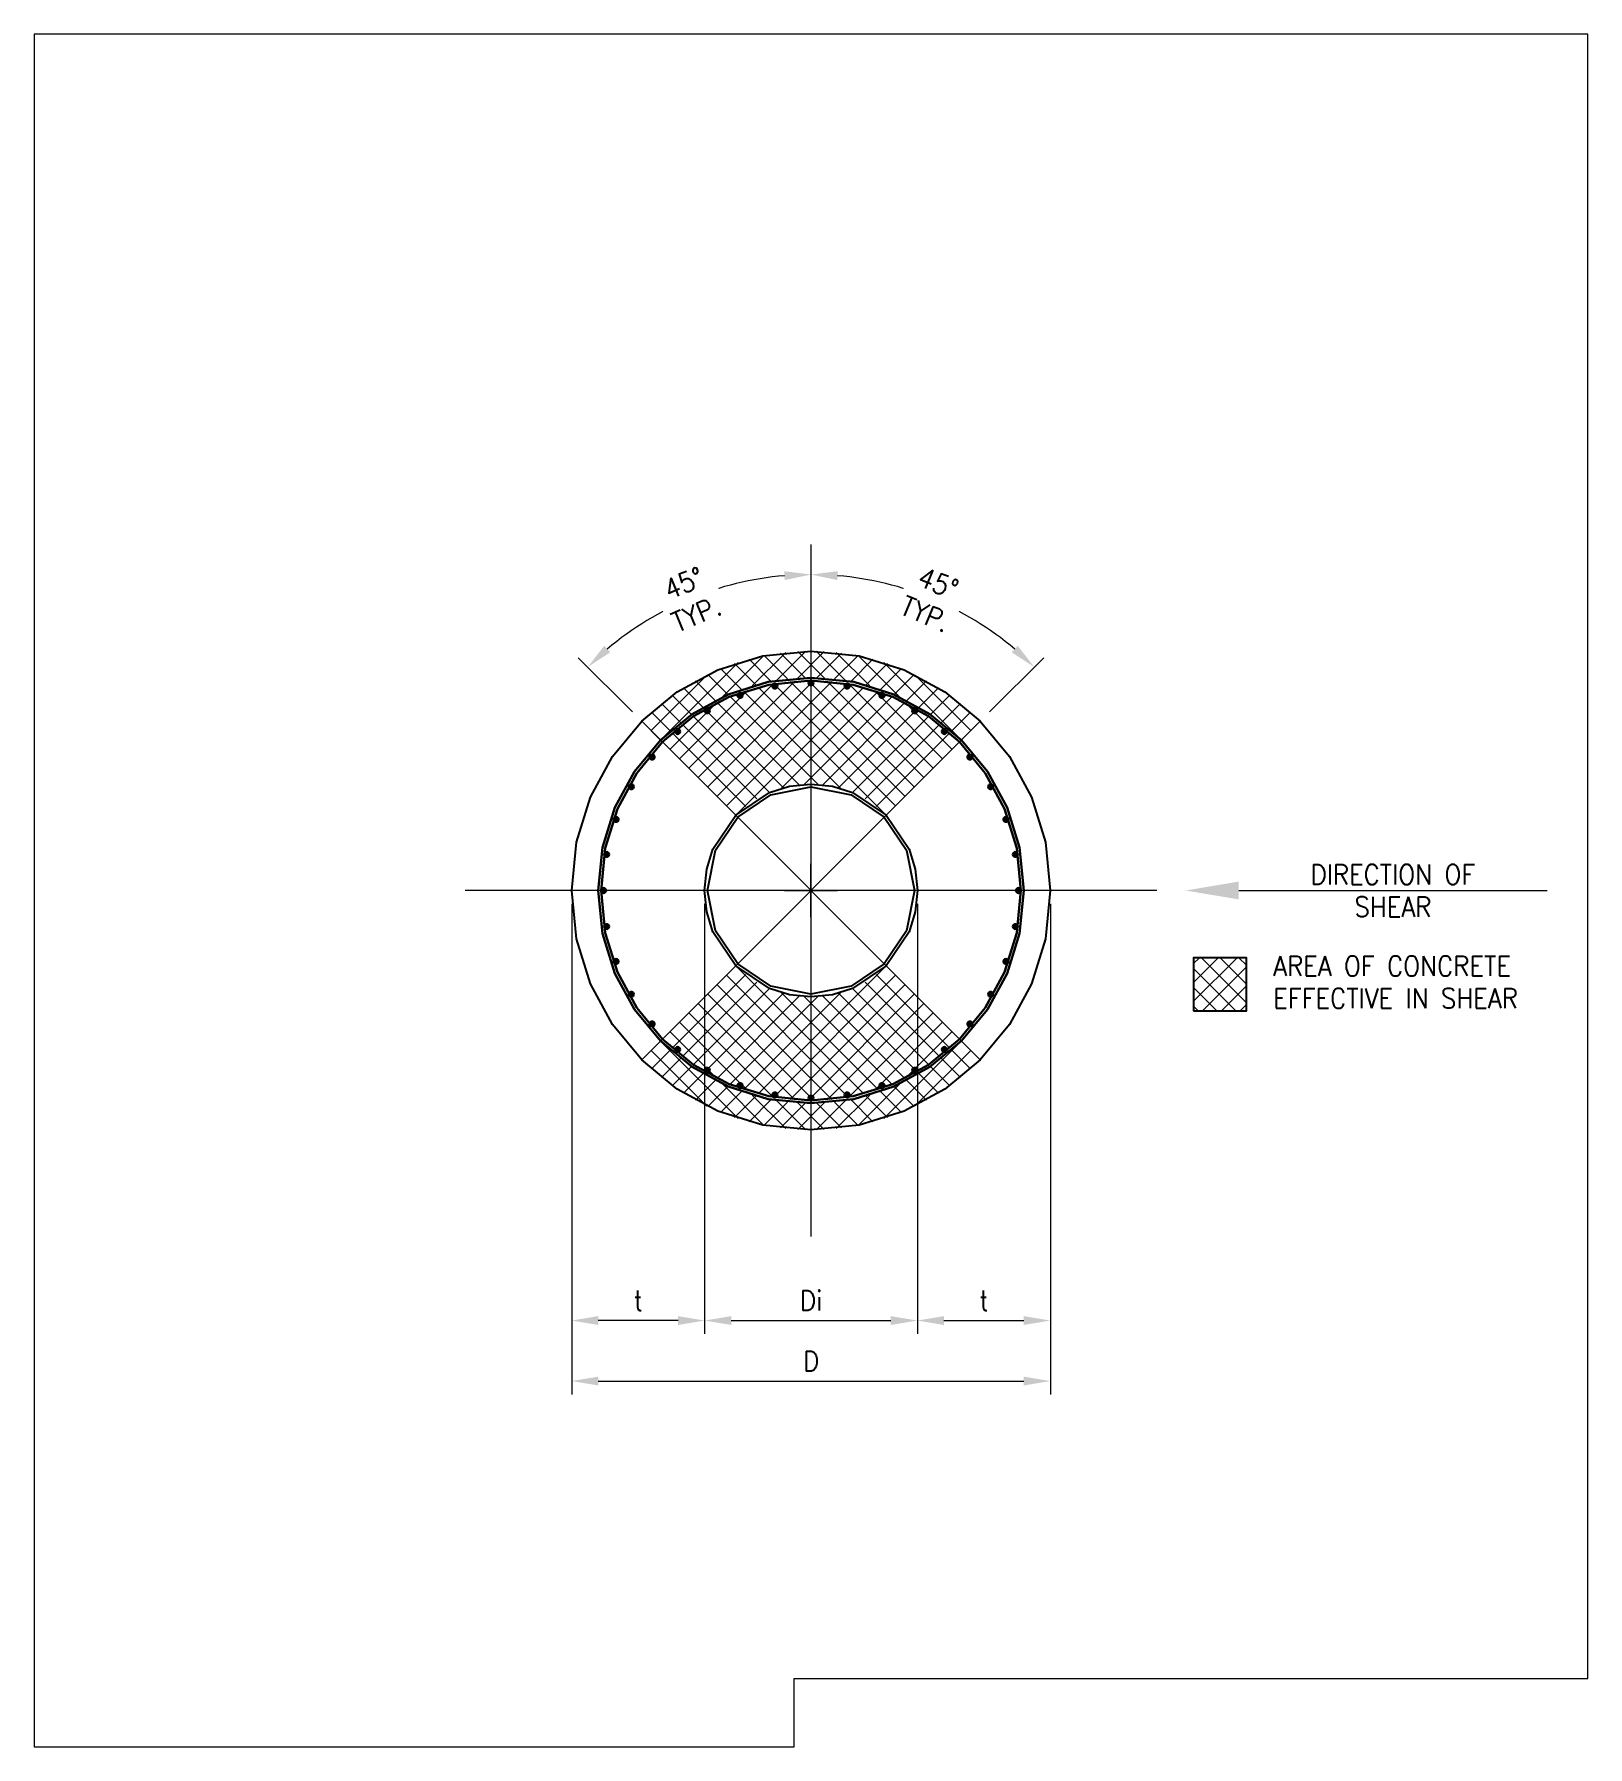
# Paper-space layout 'figure' of a CAD drawing. Header units: inches. Extents: x 0.47 to 7.78, y 2.1 to 10.15.
# The model-space entities are those that its viewports show. They can reach past a viewport. Long polylines and large blocks are cut down to what shows.
import ezdxf
from ezdxf.enums import TextEntityAlignment as Align

# ---------------------------------------------------------------- set-up
doc = ezdxf.new("R2010")
doc.units = ezdxf.units.IN
doc.header["$LTSCALE"] = 0.25
doc.header["$MEASUREMENT"] = 0
doc.linetypes.add('CENTER2', pattern=[1.125, 0.75, -0.125, 0.125, -0.125])
doc.layers.get('Defpoints').update_dxf_attribs({"lineweight": 18})
for name, color, linetype, lineweight in [('S-CONC', 11, 'Continuous', 25), ('S-DIMS', 5, 'Continuous', 20), ('S-GRID', 2, 'CENTER2', 13), ('S-PATT', 8, 'Continuous', 5), ('S-RBAR', 6, 'Continuous', 30), ('S-TEXT', 7, 'Continuous', 20)]:
    doc.layers.add(name, color=color, linetype=linetype, lineweight=lineweight)
doc.styles.add('3-32RS', font='ROMANS.shx', dxfattribs={"width": 0.9, "height": 0.09375})
doc.dimstyles.new('TECO-3_32', dxfattribs={"dimscale": 0, "dimtxt": 0.09375, "dimasz": 0.125, "dimexe": 0.0625, "dimexo": 0.0625, "dimgap": 0.046875, "dimtad": 1, "dimdec": 4, "dimzin": 3, "dimdsep": 46, "dimlunit": 4, "dimtxsty": '3-32RS', "dimcen": 0.125, "dimclrd": 256, "dimclre": 256, "dimclrt": 256, "dimadec": 0, "dimazin": 0, "dimtfac": 1, "dimtdec": 4, "dimtmove": 0, "dimatfit": 3, "dimfxl": 1, "dimtfill": 1, "dimtolj": 1, "dimtzin": 0, "dimlwd": 20, "dimlwe": 20, "dimarcsym": 0})

# ---------------------------------------------------------------- blocks, each defined once
blk = doc.blocks.new('*D42')
at = {"layer": 'Defpoints', "color": 0, "transparency": 16777216}
for p in [(4.1244, 7.7526), (3.3289, 6.9231, -54.8096), (4.9198, 5.3322, -54.8096), (4.1244, 4.5026)]:
    blk.add_point(p, dxfattribs=at)
at = {"layer": 'S-TEXT', "lineweight": 20, "transparency": 16777216}
blk.add_line((3.2847, 6.9673), (3.0304, 7.2216), dxfattribs=at)
blk.add_arc((4.1244, 6.1276), 1.4846, 94.82553, 130.17447, dxfattribs=at)
at = {"layer": 'S-TEXT', "transparency": 16777216}
for points in [[(3.9986, 7.6278), (4.0003, 7.5862), (4.1244, 7.6123)], [(3.1807, 7.2467), (3.1525, 7.2774), (3.0746, 7.1774)]]:
    blk.add_solid(points, dxfattribs=at)
at = {"layer": 'S-TEXT', "transparency": 16777216, "insert": (3.5562, 7.4993), "char_height": 0.09375, "attachment_point": 5, "rotation": 22.5, "style": '3-32RS', "bg_fill": 3, "box_fill_scale": 1.25, "bg_fill_color": 256, "bg_fill_true_color": 13158600, "bg_fill_transparency": 0}
blk.add_mtext('\\A1;45°\\PTYP.', dxfattribs=at)
at = {"layer": 'Defpoints', "color": 0, "transparency": 16777216}
blk.add_point((3.7401, 7.5617), dxfattribs=at)
blk = doc.blocks.new('*D44')
at = {"layer": 'Defpoints', "color": 0, "transparency": 16777216}
for p in [(2.9994, 6.1276), (5.2494, 6.1276), (5.2494, 3.8227)]:
    blk.add_point(p, dxfattribs=at)
at = {"layer": 'S-TEXT', "lineweight": 20, "transparency": 16777216}
for p, q in [((2.9994, 6.0651), (2.9994, 3.7602)), ((5.2494, 6.0651), (5.2494, 3.7602)), ((3.1244, 3.8227), (5.1244, 3.8227))]:
    blk.add_line(p, q, dxfattribs=at)
at = {"layer": 'S-TEXT', "transparency": 16777216}
for points in [[(3.1244, 3.8436), (3.1244, 3.8019), (2.9994, 3.8227)], [(5.1244, 3.8436), (5.1244, 3.8019), (5.2494, 3.8227)]]:
    blk.add_solid(points, dxfattribs=at)
at = {"layer": 'S-TEXT', "transparency": 16777216, "insert": (4.1244, 3.9165), "char_height": 0.09375, "attachment_point": 5, "style": '3-32RS', "bg_fill": 3, "box_fill_scale": 1.25, "bg_fill_color": 256, "bg_fill_true_color": 13158600, "bg_fill_transparency": 0}
blk.add_mtext('\\A1;D', dxfattribs=at)
blk = doc.blocks.new('*D45')
at = {"layer": 'Defpoints', "color": 0, "transparency": 16777216}
for p in [(3.6244, 6.1276), (4.6244, 6.1276), (4.6244, 4.107)]:
    blk.add_point(p, dxfattribs=at)
at = {"layer": 'S-TEXT', "lineweight": 20, "transparency": 16777216}
for p, q in [((3.6244, 6.0651), (3.6244, 4.0445)), ((4.6244, 6.0651), (4.6244, 4.0445)), ((3.7494, 4.107), (4.4994, 4.107))]:
    blk.add_line(p, q, dxfattribs=at)
at = {"layer": 'S-TEXT', "transparency": 16777216}
for points in [[(3.7494, 4.1278), (3.7494, 4.0861), (3.6244, 4.107)], [(4.4994, 4.1278), (4.4994, 4.0861), (4.6244, 4.107)]]:
    blk.add_solid(points, dxfattribs=at)
at = {"layer": 'S-TEXT', "transparency": 16777216, "insert": (4.1244, 4.2007), "char_height": 0.09375, "attachment_point": 5, "style": '3-32RS', "bg_fill": 3, "box_fill_scale": 1.25, "bg_fill_color": 256, "bg_fill_true_color": 13158600, "bg_fill_transparency": 0}
blk.add_mtext('\\A1;Di', dxfattribs=at)
blk = doc.blocks.new('*D46')
at = {"layer": 'Defpoints', "color": 0, "transparency": 16777216}
for p in [(2.9994, 6.1276), (3.6244, 6.1276), (2.9994, 4.107)]:
    blk.add_point(p, dxfattribs=at)
at = {"layer": 'S-TEXT', "lineweight": 20, "transparency": 16777216}
for p, q in [((2.9994, 6.0651), (2.9994, 4.0445)), ((3.6244, 6.0651), (3.6244, 4.0445)), ((3.4994, 4.107), (3.1244, 4.107))]:
    blk.add_line(p, q, dxfattribs=at)
at = {"layer": 'S-TEXT', "transparency": 16777216}
for points in [[(3.1244, 4.1278), (3.1244, 4.0861), (2.9994, 4.107)], [(3.4994, 4.1278), (3.4994, 4.0861), (3.6244, 4.107)]]:
    blk.add_solid(points, dxfattribs=at)
at = {"layer": 'S-TEXT', "transparency": 16777216, "insert": (3.3119, 4.2007), "char_height": 0.09375, "attachment_point": 5, "style": '3-32RS', "bg_fill": 3, "box_fill_scale": 1.25, "bg_fill_color": 256, "bg_fill_true_color": 13158600, "bg_fill_transparency": 0}
blk.add_mtext('\\A1;t', dxfattribs=at)
blk = doc.blocks.new('*D47')
at = {"layer": 'Defpoints', "color": 0, "transparency": 16777216}
for p in [(4.6244, 6.1276), (5.2494, 6.1276), (5.2494, 4.107)]:
    blk.add_point(p, dxfattribs=at)
at = {"layer": 'S-TEXT', "lineweight": 20, "transparency": 16777216}
for p, q in [((4.6244, 6.0651), (4.6244, 4.0445)), ((5.2494, 6.0651), (5.2494, 4.0445)), ((4.7494, 4.107), (5.1244, 4.107))]:
    blk.add_line(p, q, dxfattribs=at)
at = {"layer": 'S-TEXT', "transparency": 16777216}
for points in [[(4.7494, 4.1278), (4.7494, 4.0861), (4.6244, 4.107)], [(5.1244, 4.1278), (5.1244, 4.0861), (5.2494, 4.107)]]:
    blk.add_solid(points, dxfattribs=at)
at = {"layer": 'S-TEXT', "transparency": 16777216, "insert": (4.9369, 4.2007), "char_height": 0.09375, "attachment_point": 5, "style": '3-32RS', "bg_fill": 3, "box_fill_scale": 1.25, "bg_fill_color": 256, "bg_fill_true_color": 13158600, "bg_fill_transparency": 0}
blk.add_mtext('\\A1;t', dxfattribs=at)
blk = doc.blocks.new('*D50')
at = {"layer": 'Defpoints', "color": 0, "transparency": 16777216}
for p in [(4.1244, 7.7526), (4.9198, 6.9231, -54.8096), (3.3289, 5.3322, -54.8096), (4.1244, 4.5026)]:
    blk.add_point(p, dxfattribs=at)
at = {"layer": 'S-TEXT', "lineweight": 20, "transparency": 16777216}
blk.add_line((4.964, 6.9673), (5.2183, 7.2216), dxfattribs=at)
blk.add_arc((4.1244, 6.1276), 1.4846, 49.82553, 85.17447, dxfattribs=at)
at = {"layer": 'S-TEXT', "transparency": 16777216}
for points in [[(4.2484, 7.5862), (4.2501, 7.6278), (4.1244, 7.6123)], [(5.0962, 7.2774), (5.068, 7.2467), (5.1741, 7.1774)]]:
    blk.add_solid(points, dxfattribs=at)
at = {"layer": 'S-TEXT', "transparency": 16777216, "insert": (4.6925, 7.4993), "char_height": 0.09375, "attachment_point": 5, "rotation": 337.5, "style": '3-32RS', "bg_fill": 3, "box_fill_scale": 1.25, "bg_fill_color": 256, "bg_fill_true_color": 13158600, "bg_fill_transparency": 0}
blk.add_mtext('\\A1;45°\\PTYP.', dxfattribs=at)
at = {"layer": 'Defpoints', "color": 0, "transparency": 16777216}
blk.add_point((4.8667, 7.4134), dxfattribs=at)
blk = doc.blocks.new('*U27')
at = {"layer": 'S-PATT'}
h = blk.add_hatch(color=256, dxfattribs=at)
h.dxf.hatch_style = 1
edge = h.paths.add_edge_path()
edge.add_arc((0, 0), 0.564, 0, 360)
at = {"layer": 'S-RBAR'}
blk.add_circle((0, 0), 0.564, dxfattribs=at)
blk = doc.blocks.new('*U28')
at = {"layer": 'S-RBAR', "color": 0, "linetype": 'ByBlock', "lineweight": -2, "transparency": 16777216}
for p, rotation in [((10.98, 69.13), 10.00000000000001), ((27.24, 69.13), 350.0000000000001), ((3.1, 67.02), 19.99999999999999), ((35.12, 67.02), 340), ((-4.3, 63.57), 29.99999999999999), ((42.51, 63.57), 330.0000000000001), ((-10.98, 58.89), 40.00000000000001), ((49.2, 58.89), 320), ((-16.75, 53.12), 49.99999999999999), ((54.97, 53.12), 310), ((-21.43, 46.44), 59.99999999999999), ((59.65, 46.44), 300.0000000000001), ((-24.88, 39.05), 70), ((63.1, 39.05), 290.0000000000001), ((-26.99, 31.16), 80.00000000000001), ((65.21, 31.16), 280), ((-27.7, 23.03), 90), ((65.92, 23.03), 270), ((-26.99, 14.91), 99.99999999999999), ((65.21, 14.91), 260), ((-24.88, 7.02), 110), ((63.1, 7.02), 250), ((-21.43, -0.37), 120), ((59.65, -0.37), 240), ((-16.75, -7.06), 130), ((54.97, -7.06), 230), ((-10.98, -12.83), 140), ((49.2, -12.83), 220), ((-4.3, -17.51), 150), ((42.51, -17.51), 210), ((3.1, -20.95), 160), ((10.98, -23.07), 170.0000000000001), ((27.24, -23.07), 189.9999999999999), ((35.12, -20.95), 200), ((19.11, -23.78), 180)]:
    blk.add_blockref('*U27', p, dxfattribs=dict(at, rotation=rotation))
blk.add_blockref('*U27', (19.11, 69.85), dxfattribs=at)

msp = doc.modelspace()

# ---------------------------------------------------------------- hatches: boundary and pattern name
at = {"layer": 'S-PATT'}
h = msp.add_hatch(dxfattribs=at)
h.set_pattern_fill('ANSI37', color=256, scale=24)
h.paths.add_polyline_path([(-38.18, 38.18), (-33.94, 33.94, -0.414214), (33.94, 33.94), (38.18, 38.18, 0.414214)])
h = msp.add_hatch(dxfattribs=at)
h.set_pattern_fill('ANSI37', color=256, scale=24)
h.paths.add_polyline_path([(33.5, 33.5, 0.02182), (30.45, 36.29, -0.221695), (30.65, 35.86, -1), (29.53, 35.86, -0.63707), (30.45, 36.29, 0.043661), (23.69, 41.03, -0.267949), (23.97, 40.54, -1), (22.84, 40.54, -0.57735), (23.69, 41.03, 0.043661), (16.2, 44.52, -0.315299), (16.57, 43.99, -1), (15.45, 43.99, -0.520567), (16.2, 44.52, 0.043661), (8.23, 46.66, -0.36397), (8.69, 46.1, -1), (7.57, 46.1, -0.466308), (8.23, 46.66, 0.043661), (0, 47.37, -0.414214), (0.56, 46.81, -1), (-0.56, 46.81, -0.414214), (0, 47.37, 0.043661), (-8.23, 46.66, -0.466308), (-7.57, 46.1, -1), (-8.69, 46.1, -0.36397), (-8.23, 46.66, 0.043661), (-16.2, 44.52, -0.520567), (-15.45, 43.99, -1), (-16.57, 43.99, -0.315299), (-16.2, 44.52, 0.043661), (-23.69, 41.03, -0.57735), (-22.84, 40.54, -1), (-23.97, 40.54, -0.267949), (-23.69, 41.03, 0.043661), (-30.45, 36.29, -0.63707), (-29.53, 35.86, -1), (-30.65, 35.86, -0.221695), (-30.45, 36.29, 0.02182), (-33.5, 33.5), (-16.97, 16.97, -0.414214), (16.97, 16.97)])
h = msp.add_hatch(dxfattribs=at)
h.set_pattern_fill('ANSI37', color=256, scale=24)
h.set_pattern_definition([(45, (32.7012, 48.7096), (-2.12132, 2.12132), []), (135, (32.7012, 48.7096), (-2.12132, -2.12132), [])])
h.paths.add_polyline_path([(98.29, -27.15), (98.29, -15.15), (86.29, -15.15), (86.29, -27.15)])
h = msp.add_hatch(dxfattribs=at)
h.set_pattern_fill('ANSI37', color=256, scale=24)
h.paths.add_polyline_path([(16.97, -16.97, -0.414214), (-16.97, -16.97), (-33.5, -33.5, 0.02182), (-30.45, -36.29, -0.221695), (-30.65, -35.86, -1), (-29.53, -35.86, -0.63707), (-30.45, -36.29, 0.043661), (-23.69, -41.03, -0.267949), (-23.97, -40.54, -1), (-22.84, -40.54, -0.57735), (-23.69, -41.03, 0.043661), (-16.2, -44.52, -0.315299), (-16.57, -43.99, -1), (-15.45, -43.99, -0.520567), (-16.2, -44.52, 0.043661), (-8.23, -46.66, -0.36397), (-8.69, -46.1, -1), (-7.57, -46.1, -0.466308), (-8.23, -46.66, 0.043661), (0, -47.38, -0.414214), (-0.56, -46.81, -1), (0.56, -46.81, -0.414214), (0, -47.38, 0.043661), (8.23, -46.66, -0.466308), (7.57, -46.1, -1), (8.69, -46.1, -0.36397), (8.23, -46.66, 0.043661), (16.2, -44.52, -0.520567), (15.45, -43.99, -1), (16.57, -43.99, -0.315299), (16.2, -44.52, 0.043661), (23.69, -41.03, -0.57735), (22.84, -40.54, -1), (23.97, -40.54, -0.267949), (23.69, -41.03, 0.043661), (30.45, -36.29, -0.63707), (29.53, -35.86, -1), (30.65, -35.86, -0.221695), (30.45, -36.29, 0.02182), (33.5, -33.5)])
h = msp.add_hatch(dxfattribs=at)
h.set_pattern_fill('ANSI37', color=256, scale=24)
h.paths.add_polyline_path([(38.18, -38.18), (33.94, -33.94, -0.414214), (-33.94, -33.94), (-38.18, -38.18, 0.414214)])

# ---------------------------------------------------------------- linework, layer by layer
at = {"layer": 'S-CONC'}
msp.add_lwpolyline([(86.29, -27.15), (98.29, -27.15), (98.29, -15.15), (86.29, -15.15)], close=True, dxfattribs=at)
for radius in [54, 24, 23.38]:
    msp.add_circle((0, 0), radius, dxfattribs=at)
at = {"layer": 'S-GRID'}
for p, q in [((0, 78), (0, -78)), ((38.18, -38.18), (-38.18, 38.18)), ((-38.18, -38.18), (38.18, 38.18)), ((78, 0), (-78, 0))]:
    msp.add_line(p, q, dxfattribs=at)
at = {"layer": 'S-RBAR'}
for radius in [48, 47.38]:
    msp.add_circle((0, 0), radius, dxfattribs=at)

# ---------------------------------------------------------------- block references
msp.add_blockref('*U28', (-19.11, -23.03), dxfattribs=at)

psp = doc.layouts.new('figure')

# ---------------------------------------------------------------- linework, layer by layer
at = {"layer": 'Defpoints'}
psp.add_lwpolyline([(0.4729899, 10.1508763), (0.4729899, 2.1044149), (4.0446999, 2.1044149), (4.0446999, 2.4246791), (7.7757165, 2.4246791), (7.7757165, 10.1508763)], close=True, dxfattribs=at)
at = {"layer": 'S-DIMS'}
for p, q in [((4.1243532, 6.0026456, -54.809572), (4.1243532, 6.2526456, -54.809572)), ((3.9993532, 6.1276456, -54.809572), (4.2493532, 6.1276456, -54.809572))]:
    psp.add_line(p, q, dxfattribs=at)
at = {"layer": 'S-TEXT'}
psp.add_lwpolyline([(6.1348048, 6.1276456), (7.5840955, 6.1276456)], dxfattribs=at)
psp.add_solid([(6.1348048, 6.0859789), (5.8848048, 6.1276456), (6.1348048, 6.1693123)], dxfattribs=at)

# ---------------------------------------------------------------- texts
at = {"layer": 'S-TEXT', "style": '3-32RS', "width": 0.9}
for s, p in [('DIRECTION OF', (6.8594501, 6.1276456)), ('SHEAR', (6.8594501, 5.9758599))]:
    psp.add_text(s, height=0.09375, dxfattribs=at).set_placement(p, align=Align.BOTTOM_CENTER)
for s, p in [('AREA OF CONCRETE', (6.2970082, 5.7728464)), ('EFFECTIVE IN SHEAR', (6.2970082, 5.6210607))]:
    psp.add_text(s, height=0.09375, dxfattribs=at).set_placement(p, align=Align.MIDDLE_LEFT)

# ---------------------------------------------------------------- viewports
at = {"layer": 'Defpoints', "view_target_point": (-5602.5607238, -23615.6408569)}
vp = psp.add_viewport(center=(4.1243532, 6.1276456), size=(7.3027266, 8.04646135), view_center_point=(5602.5607241, 23615.6408571), view_height=386.23014465, dxfattribs=at)
vp.dxf.flags = 0x10000  # cut along an outline
vp.dxf.clipping_boundary_handle = psp.add_lwpolyline([(0.4729899, 10.1508763), (0.4729899, 2.1044149), (4.0446999, 2.1044149), (4.0446999, 2.4246791), (7.7757165, 2.4246791), (7.7757165, 10.1508763)], format="xyb", close=True, dxfattribs={"invisible": 1}).dxf.handle

# ---------------------------------------------------------------- next in the draw order: dimensions: what is measured, and where the dimension line sits
at = {"layer": 'S-TEXT'}
dim = psp.add_angular_dim_2l(base=(3.7401044, 7.5616817), line1=((4.1243532, 7.7526456), (4.1243532, 4.5026456)), line2=((4.9198484, 5.3321505, -54.809572), (3.3288581, 6.9231407, -54.809572)), text='<>\\XTYP.', dimstyle='TECO-3_32', override={"dimscale": 1, "dimlfac": -48}, dxfattribs=at)
dim.commit()
dim.dimension.update_dxf_attribs({"geometry": '*D42', "text_midpoint": (3.5562124, 7.4992588)})

# ---------------------------------------------------------------- next in the draw order: dimensions: what is measured, and where the dimension line sits
dim = psp.add_linear_dim(base=(5.2493532, 3.8227324), p1=(2.9993532, 6.1276456), p2=(5.2493532, 6.1276456), text='D', dimstyle='TECO-3_32', override={"dimscale": 1, "dimlfac": -48}, dxfattribs=at)
dim.commit()
dim.dimension.update_dxf_attribs({"geometry": '*D44', "text_midpoint": (4.1243532, 3.9164824)})

# ---------------------------------------------------------------- next in the draw order: dimensions: what is measured, and where the dimension line sits
dim = psp.add_linear_dim(base=(4.6243532, 4.1069644), p1=(3.6243532, 6.1276456), p2=(4.6243532, 6.1276456), text='Di', dimstyle='TECO-3_32', override={"dimscale": 1, "dimlfac": -48}, dxfattribs=at)
dim.commit()
dim.dimension.update_dxf_attribs({"geometry": '*D45', "text_midpoint": (4.1243532, 4.2007144)})

# ---------------------------------------------------------------- next in the draw order: dimensions: what is measured, and where the dimension line sits
dim = psp.add_linear_dim(base=(2.9993532, 4.1069644), p1=(3.6243532, 6.1276456), p2=(2.9993532, 6.1276456), text='t', dimstyle='TECO-3_32', override={"dimscale": 1, "dimlfac": -48}, dxfattribs=at)
dim.commit()
dim.dimension.update_dxf_attribs({"geometry": '*D46', "text_midpoint": (3.3118532, 4.2007144)})
dim = psp.add_linear_dim(base=(5.2493532, 4.1069644), p1=(4.6243532, 6.1276456), p2=(5.2493532, 6.1276456), angle=180, text='t', dimstyle='TECO-3_32', override={"dimscale": 1, "dimlfac": -48}, dxfattribs=at)
dim.commit()
dim.dimension.update_dxf_attribs({"geometry": '*D47', "text_midpoint": (4.9368532, 4.2007144)})

# ---------------------------------------------------------------- next in the draw order: dimensions: what is measured, and where the dimension line sits
dim = psp.add_angular_dim_2l(base=(4.8666649, 7.4133672), line1=((4.1243532, 7.7526456), (4.1243532, 4.5026456)), line2=((3.3288581, 5.3321505, -54.809572), (4.9198484, 6.9231407, -54.809572)), text='<>\\XTYP.', dimstyle='TECO-3_32', override={"dimscale": 1, "dimlfac": -48}, dxfattribs=at)
dim.commit()
dim.dimension.update_dxf_attribs({"geometry": '*D50', "text_midpoint": (4.692494, 7.4992588)})

doc.saveas('drawing.dxf')
